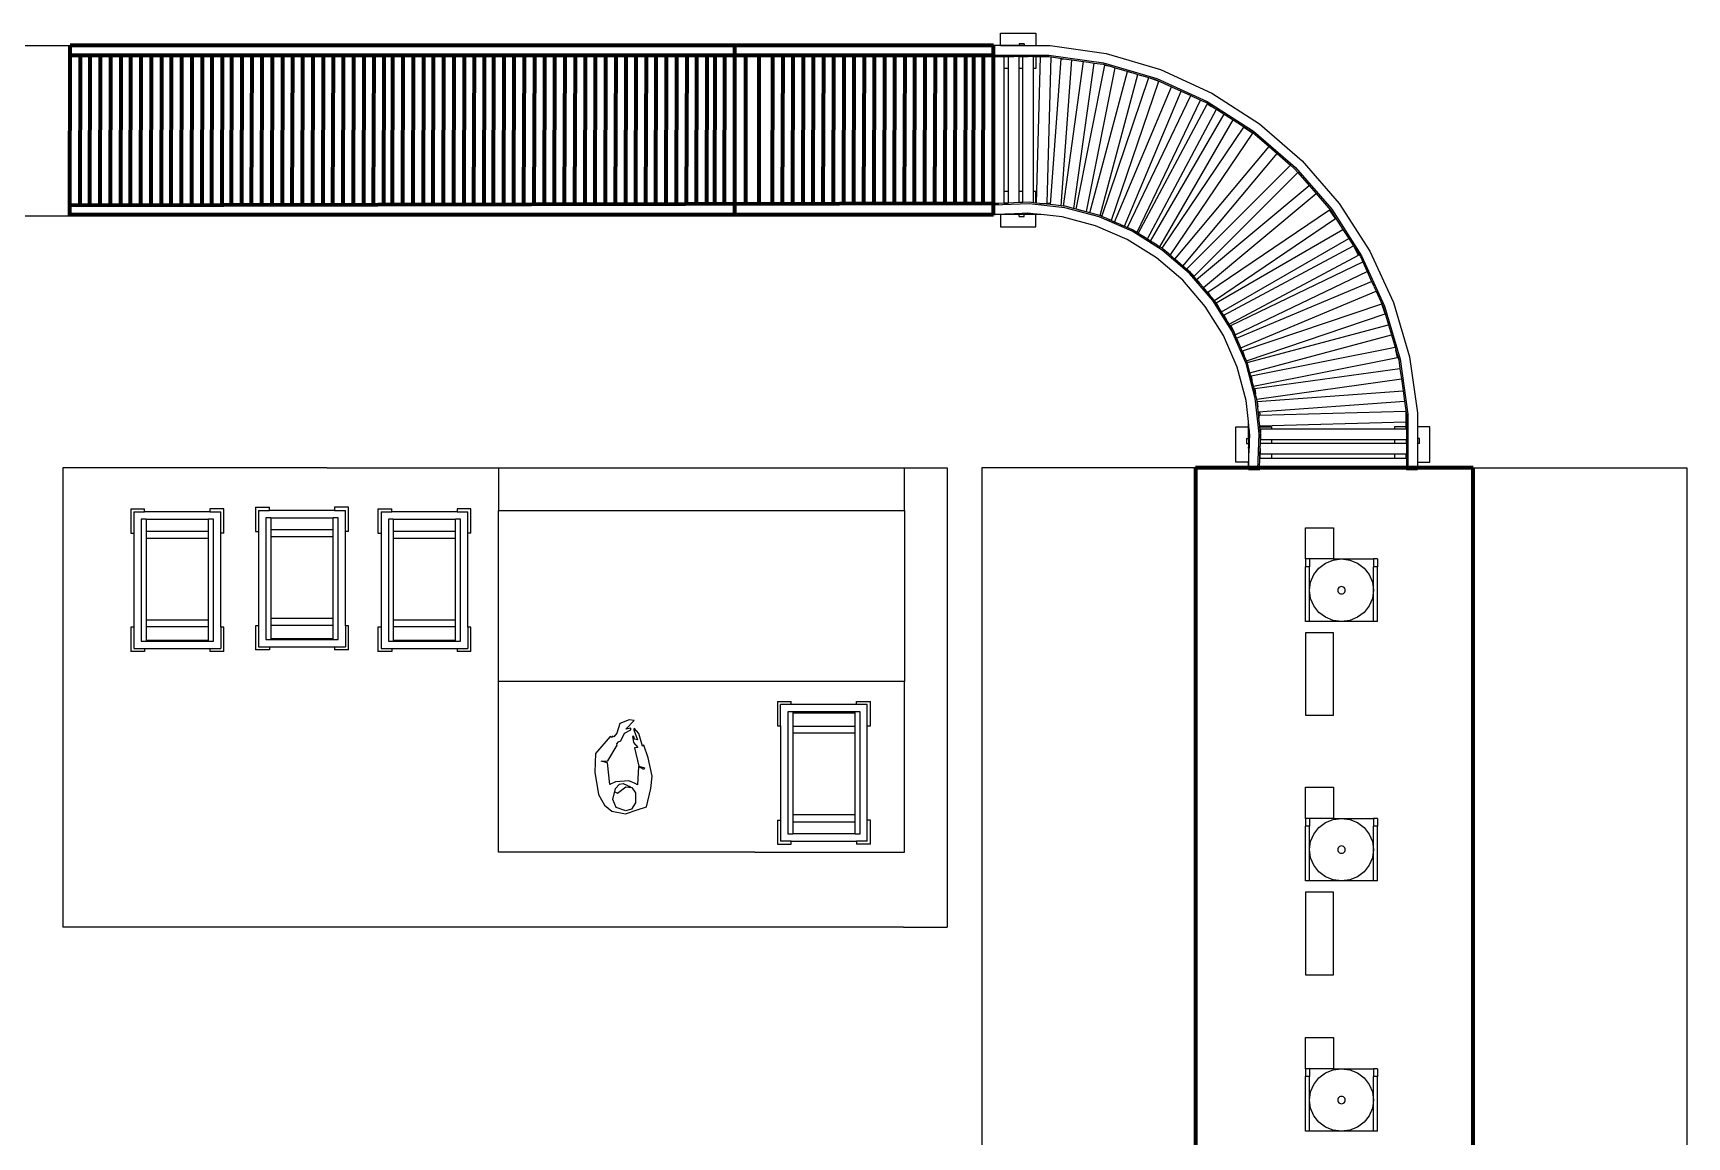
# Model space of a CAD drawing. Header units: millimetres. Extents: x 3026 to 17072, y 6117 to 23051.
# Drawn here: x 9183 to 16924, y 16891 to 22060 of the extents above; entities that cross this region are included whole.
import ezdxf

# ---------------------------------------------------------------- set-up
doc = ezdxf.new("R2010")
doc.units = ezdxf.units.MM
doc.header["$LTSCALE"] = 50
for name, color, linetype in [('Edges', 7, 'Continuous'), ('freecads.com', 7, 'Continuous'), ('Maquinas', 200, 'Continuous')]:
    doc.layers.add(name, color=color, linetype=linetype)

# ---------------------------------------------------------------- blocks, each defined once
blk = doc.blocks.new('Bakery Trolley pl')
at = {"layer": 'Edges'}
for p, q in [((0.1804, 0.6253), (0.2371, 0.6253)), ((0.1804, 0.6253), (0.1804, 0.526)), ((0.2371, 0.6127), (0.1929, 0.6127)), ((0.1929, 0.526), (0.1929, 0.6127)), ((0.2371, 0.6127), (0.2371, 0.6253)), ((0.5048, 0.6127), (0.2371, 0.6127)), ((0.5048, 0.6127), (0.5048, 0.6253)), ((0.5048, 0.6253), (0.5615, 0.6253)), ((0.5489, 0.6127), (0.5048, 0.6127)), ((0.5489, 0.526), (0.5489, 0.6127)), ((0.5615, 0.526), (0.5615, 0.6253)), ((0.2229, 0.5827), (0.2229, 0.0827)), ((0.2429, 0.5827), (0.2229, 0.5827)), ((0.2429, 0.5827), (0.2429, 0.5798)), ((0.4989, 0.5827), (0.2429, 0.5827)), ((0.2429, 0.5798), (0.4989, 0.5798)), ((0.2429, 0.5798), (0.2429, 0.5245)), ((0.5189, 0.5827), (0.4989, 0.5827)), ((0.4989, 0.5798), (0.4989, 0.5827)), ((0.4989, 0.5245), (0.4989, 0.5798)), ((0.5189, 0.0827), (0.5189, 0.5827)), ((0.1804, 0.526), (0.1929, 0.526)), ((0.1929, 0.526), (0.1929, 0.1394)), ((0.2429, 0.5245), (0.4989, 0.5245)), ((0.2429, 0.5245), (0.2429, 0.4967)), ((0.2429, 0.4967), (0.4989, 0.4967)), ((0.2429, 0.4967), (0.2429, 0.1615)), ((0.4989, 0.4967), (0.4989, 0.5245)), ((0.4989, 0.1615), (0.4989, 0.4967)), ((0.5489, 0.526), (0.5615, 0.526)), ((0.5489, 0.1394), (0.5489, 0.526)), ((0.1804, 0.1394), (0.1929, 0.1394)), ((0.1804, 0.1394), (0.1804, 0.0402)), ((0.1929, 0.1394), (0.1929, 0.0527)), ((0.2429, 0.1615), (0.4989, 0.1615)), ((0.2429, 0.1615), (0.2429, 0.1325)), ((0.4989, 0.1325), (0.4989, 0.1615)), ((0.5615, 0.1394), (0.5489, 0.1394)), ((0.5489, 0.0527), (0.5489, 0.1394)), ((0.5615, 0.0402), (0.5615, 0.1394)), ((0.2229, 0.0827), (0.2429, 0.0827)), ((0.2429, 0.1325), (0.4989, 0.1325)), ((0.2429, 0.1325), (0.2429, 0.0827)), ((0.4989, 0.0827), (0.2429, 0.0827)), ((0.4989, 0.0827), (0.4989, 0.1325)), ((0.4989, 0.0827), (0.5189, 0.0827)), ((0.1804, 0.0402), (0.2371, 0.0402)), ((0.2371, 0.0527), (0.1929, 0.0527)), ((0.2371, 0.0402), (0.2371, 0.0527)), ((0.2371, 0.0527), (0.5048, 0.0527)), ((0.5048, 0.0527), (0.5048, 0.0402)), ((0.5489, 0.0527), (0.5048, 0.0527)), ((0.5615, 0.0402), (0.5048, 0.0402))]:
    blk.add_line(p, q, dxfattribs=at)

msp = doc.modelspace()

# ---------------------------------------------------------------- linework, layer by layer
at = {"color": 6}
for p, q in [((8755, 22002.1), (9356.9, 22002.1)), ((9355, 21202.1), (8755, 21202.1))]:
    msp.add_line(p, q, dxfattribs=at)
for p, q in [((13711.4, 22002.1), (13678.2, 22002.1)), ((13678.2, 22002.1), (13678.2, 21956.6)), ((13711.4, 22060.1), (13877.3, 22060.1)), ((13711.4, 22002.1), (13711.4, 22060.1)), ((13711.4, 22002.1), (13943.1, 22001.8)), ((13799, 22002.1), (13711.4, 22002.1)), ((13777.8, 22002.1), (13778.1, 22002.1)), ((13778.1, 22002.1), (13778.9, 22002.1)), ((13778.9, 22002.1), (13780.2, 22002.1)), ((13780.2, 22002.1), (13781.9, 22002.1)), ((13799, 22010.4), (13799, 22002.1)), ((13822.2, 22010.4), (13799, 22010.4)), ((13822.2, 22002.1), (13799, 22002.1)), ((13822.2, 22010.4), (13822.2, 22002.1)), ((13822.2, 22002.1), (13877.3, 22002.1)), ((13840, 22002.1), (13841.7, 22002.1)), ((13841.7, 22002.1), (13843, 22002.1)), ((13843, 22002.1), (13843.8, 22002.1)), ((13843.8, 22002.1), (13844, 22002.1)), ((13877.3, 22060.1), (13877.3, 22002.1)), ((13877.3, 22002.1), (13943.6, 22002.1)), ((13943.1, 22001.8), (13943.6, 22001.7)), ((13943.6, 22001.7), (13943.6, 22002.1)), ((13943.6, 22001.7), (14205.3, 21963.8)), ((13678.2, 21956.6), (13937.3, 21957)), ((13678.2, 21956.6), (13678.2, 21949.8)), ((13678.2, 21949.8), (13678.2, 21948.2)), ((13678.2, 21949.8), (13679.1, 21949.8)), ((13679.1, 21948.2), (13678.2, 21948.2)), ((13679.1, 21949.8), (13728.9, 21949.9)), ((13679.1, 21948.2), (13679.1, 21949.8)), ((13679.1, 21264.1), (13679.1, 21948.2)), ((13728.9, 21948.2), (13728.9, 21949.9)), ((13728.9, 21949.9), (13749.2, 21949.9)), ((13749.2, 21948.2), (13728.9, 21948.2)), ((13728.9, 21894.3), (13728.9, 21948.2)), ((13749.2, 21949.9), (13774.1, 21950)), ((13749.2, 21948.2), (13749.2, 21949.9)), ((13749.2, 21894.3), (13749.2, 21948.2)), ((13799, 21950), (13774.1, 21950)), ((13799, 21948.2), (13799, 21950)), ((13799, 21950), (13810.9, 21950)), ((13810.9, 21948.2), (13799, 21948.2)), ((13799, 21894.3), (13799, 21948.2)), ((13810.9, 21950), (13810.9, 21948.2)), ((13810.9, 21950), (13815.7, 21950)), ((13815.7, 21948.2), (13810.9, 21948.2)), ((13815.7, 21950), (13840.5, 21950.1)), ((13815.7, 21948.2), (13815.7, 21950)), ((13815.7, 21894.3), (13815.7, 21948.2)), ((13865.4, 21950.1), (13840.5, 21950.1)), ((13865.4, 21950.1), (13899.1, 21950.2)), ((13865.4, 21948.2), (13865.4, 21950.1)), ((13877.3, 21948.2), (13865.4, 21948.2)), ((13865.4, 21894.3), (13865.4, 21948.2)), ((13877.3, 21948.2), (13877.3, 21894.3)), ((13899, 21948.2), (13877.3, 21948.2)), ((13879.9, 21264.1), (13899, 21948.2)), ((13899, 21948.2), (13899.1, 21950.2)), ((13899.1, 21950.2), (13924, 21950.2)), ((13924, 21950.2), (13936.4, 21950.2)), ((13939.6, 21949.8), (13924, 21950.2)), ((13929.7, 21264.1), (13948.8, 21948.4)), ((13936.4, 21950.2), (13939.6, 21949.8)), ((13937.3, 21957), (14193.7, 21920.4)), ((13939.6, 21949.8), (13948.8, 21948.4)), ((13944.9, 21256.7), (13995.1, 21940.1)), ((13948.8, 21948.4), (14019.9, 21938.3)), ((13994.4, 21251.2), (14044.6, 21934.8)), ((13995.1, 21940.1), (14019.9, 21938.3)), ((14005.8, 21249.9), (14099.8, 21926.8)), ((14019.9, 21938.3), (14044.6, 21934.8)), ((14044.6, 21934.8), (14099.8, 21926.8)), ((14054.4, 21238.3), (14149, 21919.9)), ((14064.8, 21235.3), (14199.5, 21909.3)), ((14099.8, 21926.8), (14124.4, 21923.4)), ((14124.4, 21923.4), (14149, 21919.9)), ((14149, 21919.9), (14191.9, 21913.8)), ((14191.9, 21913.8), (14223.9, 21904.5)), ((14193.7, 21920.4), (14442.3, 21847.6)), ((14199.5, 21909.3), (14223.9, 21904.5)), ((14205.3, 21963.8), (14459.4, 21889)), ((13749.2, 21894.3), (13728.9, 21894.3)), ((13728.9, 21318), (13728.9, 21894.3)), ((13749.2, 21318), (13749.2, 21894.3)), ((13815.7, 21894.3), (13799, 21894.3)), ((13799, 21318), (13799, 21894.3)), ((13815.7, 21318), (13815.7, 21894.3)), ((13877.3, 21894.3), (13865.4, 21894.3)), ((13865.4, 21318), (13865.4, 21894.3)), ((14113.4, 21224.6), (14247.8, 21897.4)), ((14129, 21218.1), (14306.3, 21879.7)), ((14177, 21205.1), (14354.2, 21866.3)), ((14184.7, 21201.7), (14404.7, 21851.5)), ((14223.9, 21904.5), (14247.8, 21897.4)), ((14231.1, 21183.7), (14451.8, 21835.6)), ((14247.8, 21897.4), (14330.3, 21873.3)), ((14306.3, 21879.7), (14330.3, 21873.3)), ((14330.3, 21873.3), (14354.2, 21866.3)), ((14354.2, 21866.3), (14404.7, 21851.5)), ((14405.5, 21851.3), (14404.7, 21851.5)), ((14405.5, 21851.3), (14439.7, 21841.3)), ((14405.5, 21851.3), (14451.8, 21835.6)), ((14439.7, 21841.3), (14511.3, 21808.7)), ((14442.3, 21847.6), (14678, 21740.1)), ((14459.4, 21889), (14700.2, 21778.8)), ((14245.1, 21175.4), (14511.3, 21808.7)), ((14290.8, 21155.7), (14556.6, 21788)), ((14305.6, 21149.9), (14602.6, 21767)), ((14511.3, 21808.7), (14556.6, 21788)), ((14556.6, 21788), (14602.6, 21767)), ((14602.6, 21767), (14647.9, 21746.4)), ((14700.2, 21778.8), (14923, 21635.5)), ((14350.4, 21128.3), (14647.9, 21746.4)), ((14355.9, 21122.1), (14679.1, 21727.3)), ((14398.8, 21096.7), (14722.7, 21703.3)), ((14413.8, 21085.7), (14757.3, 21680.6)), ((14647.9, 21746.4), (14674.6, 21734.2)), ((14674.6, 21734.2), (14716.5, 21707.3)), ((14678, 21740.1), (14895.9, 21600.2)), ((14679.1, 21727.3), (14716.5, 21707.3)), ((14716.5, 21707.3), (14722.7, 21703.3)), ((14722.7, 21703.3), (14765.7, 21675.7)), ((14757.3, 21680.6), (14765.7, 21675.7)), ((14765.7, 21675.7), (14799.4, 21654)), ((14456.2, 21059.6), (14799.4, 21654)), ((14467.1, 21052.2), (14850.8, 21619)), ((14799.4, 21654), (14891.8, 21594.8)), ((14850.8, 21619), (14892, 21591.1)), ((14895.9, 21600.2), (15091.7, 21430.6)), ((14923, 21635.5), (15123.2, 21462.1)), ((14506.1, 21021.1), (14892, 21591.1)), ((14527.5, 21001.5), (14968.2, 21528.5)), ((14891.8, 21594.8), (14968.2, 21528.5)), ((14968.2, 21528.5), (15005.8, 21496)), ((14565.3, 20969), (15005.8, 21496)), ((14582.6, 20956.6), (15068, 21442.1)), ((15005.8, 21496), (15068, 21442.1)), ((15068, 21442.1), (15086.2, 21426.4)), ((15123.2, 21462.1), (15296.7, 21261.9)), ((14617.7, 20921.4), (15103.2, 21406.9)), ((15086.2, 21426.4), (15086.9, 21425.7)), ((15086.2, 21426.4), (15087.5, 21425)), ((15086.2, 21426.4), (15087.5, 21425)), ((15086.9, 21425.7), (15087.5, 21425)), ((15087.5, 21425), (15103.2, 21406.9)), ((15091.7, 21430.6), (15261.3, 21234.8)), ((15103.2, 21406.9), (15155.6, 21346.4)), ((13749.2, 21318), (13728.9, 21318)), ((13728.9, 21264.1), (13728.9, 21318)), ((13749.2, 21264.2), (13749.2, 21318)), ((13815.7, 21318), (13799, 21318)), ((13799, 21266), (13799, 21318)), ((13815.7, 21266.7), (13815.7, 21318)), ((13877.3, 21318), (13865.4, 21318)), ((13865.4, 21265.7), (13865.4, 21318)), ((13877.3, 21264.3), (13877.3, 21318)), ((14629, 20906), (15155.6, 21346.4)), ((14661.2, 20868.1), (15188.2, 21308.8)), ((15155.6, 21346.4), (15188.2, 21308.8)), ((15188.2, 21308.8), (15255.9, 21230.6)), ((13679.1, 21264.1), (13678.2, 21264.1)), ((13678.2, 21261.5), (13678.2, 21264.1)), ((13704, 21262.5), (13678.2, 21261.5)), ((13678.2, 21261.5), (13678.2, 21254.7)), ((13845.5, 21261.1), (13678.2, 21254.7)), ((13678.2, 21254.7), (13678.2, 21210.2)), ((13682.4, 21210.3), (13678.2, 21210.2)), ((13682.4, 21210.2), (13678.2, 21210.2)), ((13678.2, 21210.2), (13682.4, 21210.2)), ((13678.2, 21210.2), (13682.4, 21210.2)), ((13679.1, 21262.5), (13679.1, 21264.1)), ((13679.1, 21262.5), (13704, 21262.5)), ((13686.6, 21210.5), (13682.4, 21210.3)), ((13682.4, 21210.3), (13682.4, 21210.2)), ((13682.4, 21210.3), (13686.6, 21210.3)), ((13682.4, 21210.2), (13686.6, 21210.2)), ((13777.1, 21214.3), (13686.6, 21210.5)), ((13686.6, 21210.5), (13686.6, 21210.3)), ((13686.6, 21210.3), (13686.6, 21210.2)), ((13711.4, 21210.2), (13686.6, 21210.2)), ((13728.9, 21263.4), (13704, 21262.5)), ((13711.4, 21210.2), (13711.4, 21152.1)), ((13799, 21210.2), (13711.4, 21210.2)), ((13728.9, 21264.1), (13746.8, 21264.1)), ((13728.9, 21263.4), (13728.9, 21264.1)), ((13746.8, 21264.1), (13728.9, 21263.4)), ((13749.2, 21264.2), (13746.8, 21264.1)), ((13799, 21266), (13749.2, 21264.2)), ((13799, 21210.2), (13765.3, 21210.2)), ((13810.9, 21215.7), (13777.1, 21214.3)), ((13810.9, 21214.3), (13777.1, 21214.3)), ((13778, 21210.2), (13777.8, 21210.2)), ((13778.8, 21210.2), (13778, 21210.2)), ((13780.1, 21210.2), (13778.8, 21210.2)), ((13781.8, 21210.2), (13780.1, 21210.2)), ((13783.8, 21210.2), (13781.8, 21210.2)), ((13786.4, 21210.2), (13781.9, 21210.2)), ((13785.9, 21210.2), (13783.8, 21210.2)), ((13788, 21210.2), (13785.9, 21210.2)), ((13791, 21210.2), (13786.4, 21210.2)), ((13790, 21210.2), (13788, 21210.2)), ((13793.1, 21210.2), (13790, 21210.2)), ((13795.8, 21210.2), (13791, 21210.2)), ((13796.3, 21210.2), (13793.1, 21210.2)), ((13800.8, 21210.2), (13795.8, 21210.2)), ((13799.8, 21210.2), (13796.3, 21210.2)), ((13815.7, 21266.7), (13799, 21266)), ((13799, 21201.9), (13799, 21210.2)), ((13822.2, 21210.2), (13799, 21210.2)), ((13803.4, 21210.2), (13799.8, 21210.2)), ((13805.8, 21210.2), (13800.8, 21210.2)), ((13807, 21210.2), (13803.4, 21210.2)), ((13810.9, 21210.2), (13805.8, 21210.2)), ((13810.7, 21210.2), (13807, 21210.2)), ((13814.5, 21210.2), (13810.7, 21210.2)), ((13839.6, 21216.9), (13810.9, 21215.7)), ((13810.9, 21214.3), (13810.9, 21215.7)), ((13863.7, 21214.3), (13810.9, 21214.3)), ((13816, 21210.2), (13810.9, 21210.2)), ((13818.1, 21210.2), (13814.5, 21210.2)), ((13846.4, 21267.8), (13815.7, 21266.7)), ((13821.1, 21210.2), (13816, 21210.2)), ((13821.7, 21210.2), (13818.1, 21210.2)), ((13826, 21210.2), (13821.1, 21210.2)), ((13825.2, 21210.2), (13821.7, 21210.2)), ((13822.2, 21201.9), (13822.2, 21210.2)), ((13877.3, 21210.2), (13822.2, 21210.2)), ((13856.5, 21210.2), (13822.2, 21210.2)), ((13828.4, 21210.2), (13825.2, 21210.2)), ((13830.9, 21210.2), (13826, 21210.2)), ((13831.5, 21210.2), (13828.4, 21210.2)), ((13835.5, 21210.2), (13830.9, 21210.2)), ((13833.5, 21210.2), (13831.5, 21210.2)), ((13835.6, 21210.2), (13833.5, 21210.2)), ((13840, 21210.2), (13835.5, 21210.2)), ((13837.8, 21210.2), (13835.6, 21210.2)), ((13839.8, 21210.2), (13837.8, 21210.2)), ((13863.7, 21214.3), (13839.6, 21216.9)), ((13841.5, 21210.2), (13839.8, 21210.2)), ((13842.8, 21210.2), (13841.5, 21210.2)), ((13843.7, 21210.2), (13842.8, 21210.2)), ((13844, 21210.2), (13843.7, 21210.2)), ((14011.8, 21242.5), (13845.5, 21261.1)), ((13865.4, 21265.7), (13846.4, 21267.8)), ((13901.7, 21210.2), (13863.7, 21214.3)), ((13877.3, 21264.3), (13865.4, 21265.7)), ((13879.6, 21264.1), (13877.3, 21264.3)), ((13877.3, 21152.1), (13877.3, 21210.2)), ((13901.7, 21210.2), (13877.3, 21210.2)), ((13879.6, 21264.1), (13879.9, 21264.1)), ((13879.9, 21264), (13879.6, 21264.1)), ((13879.9, 21264), (13879.9, 21264.1)), ((13893.5, 21262.5), (13879.9, 21264)), ((13943.6, 21256.9), (13893.5, 21262.5)), ((13893.5, 21262.5), (13929.6, 21261.5)), ((14000.2, 21199.4), (13901.7, 21210.2)), ((13929.6, 21261.5), (13929.7, 21264.1)), ((13929.7, 21264.1), (13943.6, 21264.1)), ((13943.6, 21256.9), (13943.6, 21264.1)), ((13944.9, 21256.7), (13943.6, 21256.9)), ((13994.4, 21251.2), (13944.9, 21256.7)), ((14005.8, 21249.9), (13994.4, 21251.2)), ((14013.5, 21249), (14005.8, 21249.9)), ((14173.4, 21199.2), (14011.8, 21242.5)), ((14052.8, 21238.5), (14013.5, 21249)), ((14064.8, 21235.3), (14052.8, 21238.5)), ((14054.4, 21238.3), (14052.8, 21238.5)), ((14078.3, 21231.7), (14064.8, 21235.3)), ((14129, 21218.1), (14078.3, 21231.7)), ((14078.3, 21231.7), (14113.4, 21224.6)), ((14176, 21205.5), (14129, 21218.1)), ((14681.4, 20847.2), (15251.4, 21233.1)), ((15279.2, 21191.9), (15251.4, 21233.1)), ((15251.4, 21233.1), (15279.2, 21191.9)), ((15255.9, 21230.6), (15313.9, 21140.3)), ((15261.3, 21234.8), (15401.3, 21016.8)), ((15296.7, 21261.9), (15440, 21039.1)), ((13711.4, 21152.1), (13877.3, 21152.1)), ((13799, 21201.9), (13822.2, 21201.9)), ((14156.3, 21158.1), (14000.2, 21199.4)), ((14304.5, 21093.8), (14156.3, 21158.1)), ((14326.8, 21132.4), (14173.4, 21199.2)), ((14177, 21205.1), (14176, 21205.5)), ((14184.7, 21201.7), (14177, 21205.1)), ((14208.5, 21191.3), (14184.7, 21201.7)), ((14245.1, 21175.4), (14208.5, 21191.3)), ((14208.5, 21191.3), (14231.1, 21183.7)), ((14272.8, 21163.3), (14245.1, 21175.4)), ((14273.8, 21162.9), (14272.8, 21163.3)), ((14325.9, 21140.1), (14273.8, 21162.9)), ((14273.8, 21162.9), (14290.8, 21155.7)), ((14305.6, 21149.9), (14325.9, 21140.1)), ((14330.2, 21138.2), (14325.9, 21140.1)), ((14468.5, 21043.4), (14326.8, 21132.4)), ((14331.5, 21137.4), (14330.2, 21138.2)), ((14355.9, 21122.1), (14331.5, 21137.4)), ((14331.5, 21137.4), (14350.4, 21128.3)), ((14712.1, 20807.9), (15279.2, 21191.9)), ((14719.9, 20797.3), (15313.9, 21140.3)), ((15313.9, 21140.3), (15340.8, 21098.4)), ((14441.4, 21008), (14304.5, 21093.8)), ((14382.3, 21105.5), (14355.9, 21122.1)), ((14382.5, 21105.4), (14382.3, 21105.5)), ((14413.8, 21085.7), (14382.5, 21105.4)), ((14382.5, 21105.4), (14398.8, 21096.7)), ((14444.9, 21066.2), (14413.8, 21085.7)), ((14445.5, 21065.8), (14444.9, 21066.2)), ((14467.1, 21052.2), (14445.5, 21065.8)), ((14445.5, 21065.8), (14456.2, 21059.6)), ((14745.6, 20754.7), (15340.8, 21098.4)), ((14757, 20739.8), (15363.2, 21063.5)), ((15340.8, 21098.4), (15363.2, 21063.5)), ((15363.2, 21063.5), (15370.2, 21052.6)), ((14563.9, 20902.7), (14441.4, 21008)), ((14472.6, 21048.7), (14467.1, 21052.2)), ((14595.4, 20934.2), (14468.5, 21043.4)), ((14499.5, 21025.7), (14472.6, 21048.7)), ((14527.5, 21001.5), (14499.5, 21025.7)), ((14499.5, 21025.7), (14506.1, 21021.1)), ((14565.3, 20969), (14527.5, 21001.5)), ((14782, 20696.8), (15387.5, 21020.1)), ((14788.6, 20691.5), (15406.6, 20988.9)), ((15370.2, 21052.6), (15395.4, 21013.4)), ((15387.5, 21020.1), (15370.2, 21052.6)), ((15370.2, 21052.6), (15387.5, 21020.1)), ((15395.4, 21013.4), (15406.6, 20988.9)), ((15401.3, 21016.8), (15508.7, 20781.2)), ((15406.6, 20988.9), (15427.2, 20943.6)), ((15440, 21039.1), (15550.1, 20798.2)), ((14669.2, 20780.3), (14563.9, 20902.7)), ((14600.1, 20939), (14565.3, 20969)), ((14582.6, 20956.6), (14600.1, 20939)), ((14704.5, 20807.4), (14595.4, 20934.2)), ((14600.2, 20939), (14600.1, 20939)), ((14644.8, 20887.1), (14600.2, 20939)), ((14600.2, 20939), (14600.2, 20939)), ((14600.2, 20939), (14617.7, 20921.4)), ((14629, 20906), (14644.8, 20887.1)), ((14810.2, 20646.6), (15427.2, 20943.6)), ((15427.2, 20943.6), (15448.2, 20897.6)), ((14661.2, 20868.1), (14644.8, 20887.1)), ((14689.7, 20834.9), (14661.2, 20868.1)), ((14681.4, 20847.2), (14689.7, 20834.9)), ((14709.9, 20811.5), (14689.7, 20834.9)), ((14816, 20631.9), (15448.2, 20897.6)), ((14835.6, 20586.1), (15468.8, 20852.3)), ((15448.2, 20897.6), (15458, 20876.1)), ((15459, 20873.8), (15468.8, 20852.3)), ((15459.6, 20876.8), (15460.6, 20874.5)), ((15468.8, 20852.3), (15495.9, 20792.8)), ((14754.9, 20643.4), (14669.2, 20780.3)), ((14793.5, 20665.7), (14704.5, 20807.4)), ((14712.1, 20807.9), (14709.9, 20811.5)), ((14732.3, 20775.8), (14712.1, 20807.9)), ((14719.9, 20797.3), (14732.3, 20775.8)), ((14745.6, 20754.7), (14732.3, 20775.8)), ((14768.7, 20717.9), (14745.6, 20754.7)), ((14843.9, 20572.2), (15495.9, 20792.8)), ((14861.9, 20525.7), (15511.8, 20745.7)), ((15495.9, 20792.8), (15502.4, 20778.5)), ((15511.8, 20745.7), (15495.9, 20792.8)), ((15495.9, 20792.8), (15511.8, 20745.7)), ((15502.4, 20778.5), (15527.1, 20694.4)), ((15508.7, 20781.2), (15581.5, 20532.6)), ((15550.1, 20798.2), (15624.9, 20544.1)), ((14757, 20739.8), (14768.7, 20717.9)), ((14782, 20696.8), (14768.7, 20717.9)), ((14799.4, 20669.1), (14782, 20696.8)), ((14788.6, 20691.5), (14799.4, 20669.1)), ((14799.4, 20669), (14799.4, 20669.1)), ((14825.6, 20608.9), (14799.4, 20669)), ((14799.4, 20669), (14810.2, 20646.6)), ((14866, 20517.3), (15527.1, 20694.4)), ((15527.1, 20694.4), (15541, 20646.6)), ((14819.2, 20495.2), (14754.9, 20643.4)), ((14860.4, 20512.3), (14793.5, 20665.7)), ((14816, 20631.9), (14825.6, 20608.9)), ((14826, 20608), (14825.6, 20608.9)), ((14835.6, 20586.1), (14826, 20608)), ((14878.9, 20469.2), (15541, 20646.6)), ((15541, 20646.6), (15557.9, 20589.1)), ((14851.9, 20548.6), (14835.6, 20586.1)), ((14843.9, 20572.2), (14851.9, 20548.6)), ((14861.9, 20525.7), (14851.9, 20548.6)), ((14903.6, 20350.6), (14860.4, 20512.3)), ((14866.6, 20514.9), (14861.9, 20525.7)), ((14866.6, 20514.9), (14866, 20517.3)), ((14866.6, 20514.9), (14866.6, 20514.9)), ((14878.9, 20469.2), (14866.6, 20514.9)), ((14884.2, 20454.4), (15557.9, 20589.1)), ((14895.8, 20406), (15568.8, 20540.5)), ((15557.9, 20589.1), (15561.8, 20575.5)), ((15561.8, 20575.5), (15574.9, 20530.8)), ((15568.8, 20540.5), (15561.8, 20575.5)), ((15561.8, 20575.5), (15568.8, 20540.5)), ((15574.9, 20530.8), (15580.8, 20489.7)), ((15581.5, 20532.6), (15618.1, 20276.1)), ((15624.9, 20544.1), (15662.8, 20282.5)), ((14860.6, 20339.1), (14819.2, 20495.2)), ((14888.1, 20434.6), (14878.9, 20469.2)), ((14884.2, 20454.4), (14888.1, 20434.6)), ((14901.8, 20395.5), (15580.8, 20489.7)), ((14910.8, 20346.5), (15587.8, 20440.5)), ((15580.8, 20489.7), (15587.8, 20440.5)), ((15587.8, 20440.5), (15595.6, 20385.5)), ((14895.8, 20406), (14888.1, 20434.6)), ((14905.2, 20370.9), (14895.8, 20406)), ((14901.8, 20395.5), (14905.2, 20370.9)), ((14910.1, 20352.4), (14905.2, 20370.9)), ((14913, 20335.4), (15595.6, 20385.5)), ((15595.6, 20385.5), (15602.7, 20336.2)), ((14871.3, 20240.6), (14860.6, 20339.1)), ((14922.2, 20184.3), (14903.6, 20350.6)), ((14910.8, 20346.5), (14910.1, 20352.4)), ((14914.8, 20310.7), (14910.8, 20346.5)), ((14913, 20335.4), (14914.8, 20310.7)), ((14917.6, 20285.9), (14914.8, 20310.7)), ((14917.6, 20285.9), (15602.7, 20336.2)), ((14918, 20282.5), (14917.6, 20285.9)), ((14918, 20282.5), (14925.2, 20282.5)), ((14920.9, 20257.1), (14918, 20282.5)), ((14925.2, 20270.8), (15608.5, 20289.9)), ((14925.2, 20282.5), (14925.2, 20270.8)), ((15602.7, 20336.2), (15610.3, 20282.5)), ((15608.5, 20289.9), (15609.3, 20260.8)), ((15608.5, 20289.9), (15609.9, 20240.2)), ((15610.3, 20282.5), (15609.3, 20282.5)), ((15609.3, 20260.8), (15609.3, 20282.5)), ((15610.3, 20282.5), (15611.4, 20275.2)), ((15662.8, 20282.5), (15663.2, 20282.5)), ((15662.8, 20282.5), (15662.9, 20282)), ((15662.9, 20282), (15663.2, 20050.3)), ((15663.2, 20282.5), (15663.2, 20216.1)), ((14813.3, 20216.1), (14871.3, 20216.1)), ((14813.3, 20050.3), (14813.3, 20216.1)), ((14871.3, 20216.1), (14871.3, 20240.6)), ((14875.5, 20202.5), (14871.3, 20240.6)), ((14871.3, 20161.1), (14871.3, 20216.1)), ((14920.5, 20270.7), (14925.2, 20270.8)), ((14920.5, 20270.7), (14920.9, 20257.1)), ((14924.9, 20221), (14920.9, 20257.1)), ((14924.9, 20221), (14925.2, 20221.1)), ((14925.2, 20218.5), (14924.9, 20221)), ((14925.2, 20221.1), (15609.3, 20240.2)), ((14925.2, 20221.1), (14925.2, 20218.5)), ((14925.5, 20216.1), (14925.2, 20218.5)), ((14925.5, 20216.1), (14979.1, 20216.1)), ((14928.8, 20186.5), (14925.5, 20216.1)), ((14928.8, 20206.5), (14979.1, 20206.5)), ((14928.8, 20206.5), (14928.8, 20186.5)), ((14979.1, 20216.1), (14979.1, 20206.5)), ((14979.1, 20206.5), (15555.4, 20206.5)), ((15609.3, 20216.1), (15555.4, 20216.1)), ((15555.4, 20216.1), (15555.4, 20206.5)), ((15555.4, 20206.5), (15609.3, 20206.5)), ((15609.9, 20240.2), (15609.3, 20260.8)), ((15609.3, 20240.2), (15609.9, 20240.2)), ((15609.3, 20216.1), (15609.3, 20240.2)), ((15609.3, 20206.5), (15609.3, 20216.1)), ((15609.3, 20206.5), (15611.3, 20206.5)), ((15611.3, 20206.5), (15611.2, 20156.7)), ((15611.4, 20275.2), (15611.3, 20206.5)), ((15618.1, 20276.1), (15617.8, 20017.1)), ((15721.3, 20216.1), (15663.2, 20216.1)), ((15663.2, 20216.1), (15663.2, 20161.1)), ((15721.3, 20050.3), (15721.3, 20216.1)), ((14863, 20161.1), (14871.3, 20161.1)), ((14863, 20161.1), (14863, 20137.8)), ((14863, 20137.8), (14871.3, 20137.8)), ((14871.3, 20182.6), (14871.3, 20182.9)), ((14871.3, 20181.8), (14871.3, 20182.6)), ((14871.3, 20180.5), (14871.3, 20181.8)), ((14871.3, 20178.8), (14871.3, 20180.5)), ((14871.3, 20161.1), (14871.3, 20137.8)), ((14871.3, 20137.8), (14871.3, 20050.3)), ((14875.5, 20202.5), (14875.5, 20149.8)), ((14878.1, 20178.5), (14875.5, 20202.5)), ((14875.5, 20149.8), (14875.5, 20116)), ((14875.5, 20149.8), (14876.9, 20149.8)), ((14875.5, 20116), (14876.9, 20149.8)), ((14876.9, 20149.8), (14878.1, 20178.5)), ((14915.8, 20017.1), (14922.2, 20184.3)), ((14926.3, 20115.1), (14927.3, 20140.1)), ((14927.3, 20140.1), (14928.8, 20181.5)), ((14927.3, 20140.1), (14979.1, 20140.1)), ((14929, 20185.2), (14928.8, 20186.5)), ((14928.8, 20181.5), (14929, 20185.2)), ((14928.8, 20181.5), (14928.8, 20156.7)), ((14928.8, 20156.7), (14979.1, 20156.7)), ((14979.1, 20156.7), (14979.1, 20140.1)), ((14979.1, 20156.7), (15555.4, 20156.7)), ((14979.1, 20140.1), (15555.4, 20140.1)), ((15555.4, 20156.7), (15555.4, 20140.1)), ((15555.4, 20156.7), (15609.3, 20156.7)), ((15555.4, 20140.1), (15609.3, 20140.1)), ((15609.3, 20156.7), (15609.3, 20149.8)), ((15609.3, 20156.7), (15611.2, 20156.7)), ((15609.3, 20149.8), (15609.3, 20140.1)), ((15611.2, 20149.8), (15609.3, 20149.8)), ((15609.3, 20140.1), (15611.2, 20140.1)), ((15611.2, 20140.1), (15611.1, 20090.3)), ((15611.2, 20156.7), (15611.2, 20149.8)), ((15611.2, 20149.8), (15611.2, 20140.1)), ((15663.2, 20195.4), (15663.2, 20161.1)), ((15663.2, 20182.9), (15663.2, 20182.6)), ((15663.2, 20182.6), (15663.2, 20181.7)), ((15663.2, 20181.7), (15663.2, 20180.4)), ((15663.2, 20180.4), (15663.2, 20178.6)), ((15663.2, 20178.8), (15663.2, 20174.4)), ((15663.2, 20178.6), (15663.2, 20176.6)), ((15663.2, 20176.6), (15663.2, 20174.5)), ((15663.2, 20174.5), (15663.2, 20172.3)), ((15663.2, 20174.4), (15663.2, 20169.7)), ((15663.2, 20172.3), (15663.2, 20170.3)), ((15663.2, 20170.3), (15663.2, 20167.3)), ((15663.2, 20169.7), (15663.2, 20164.9)), ((15663.2, 20167.3), (15663.2, 20164)), ((15663.2, 20164.9), (15663.2, 20159.9)), ((15663.2, 20164), (15663.2, 20160.6)), ((15671.5, 20161.1), (15663.2, 20161.1)), ((15663.2, 20161.1), (15663.2, 20137.8)), ((15663.2, 20160.6), (15663.2, 20157)), ((15663.2, 20159.9), (15663.2, 20154.9)), ((15663.2, 20157), (15663.2, 20153.3)), ((15663.2, 20154.9), (15663.2, 20149.8)), ((15663.2, 20153.3), (15663.2, 20149.6)), ((15663.2, 20149.8), (15663.2, 20144.7)), ((15663.2, 20149.6), (15663.2, 20145.9)), ((15663.2, 20145.9), (15663.2, 20142.2)), ((15663.2, 20144.7), (15663.2, 20139.7)), ((15663.2, 20142.2), (15663.2, 20138.6)), ((15663.2, 20139.7), (15663.2, 20134.7)), ((15663.2, 20138.6), (15663.2, 20135.2)), ((15671.5, 20137.8), (15663.2, 20137.8)), ((15663.2, 20137.8), (15663.2, 20050.3)), ((15663.2, 20137.8), (15663.2, 20104.2)), ((15663.2, 20135.2), (15663.2, 20131.9)), ((15663.2, 20134.7), (15663.2, 20129.9)), ((15663.2, 20131.9), (15663.2, 20128.9)), ((15663.2, 20129.9), (15663.2, 20125.2)), ((15663.2, 20128.9), (15663.2, 20126.9)), ((15663.2, 20126.9), (15663.2, 20124.8)), ((15671.5, 20137.8), (15671.5, 20161.1)), ((14871.3, 20050.3), (14813.3, 20050.3)), ((14871.3, 20119.1), (14871.3, 20120.8)), ((14871.3, 20117.7), (14871.3, 20119.1)), ((14871.3, 20116.9), (14871.3, 20117.7)), ((14871.3, 20116.6), (14871.3, 20116.9)), ((14871.3, 20050.3), (14871.3, 20025.5)), ((14871.7, 20025.5), (14875.5, 20116)), ((14922.8, 20020.2), (14924.6, 20070)), ((14924.6, 20070), (14925.2, 20085.7)), ((14924.6, 20070), (14925.2, 20070)), ((14925.2, 20085.7), (14926.3, 20115.1)), ((14925.2, 20085.7), (14925.2, 20070)), ((14925.2, 20070), (14979.1, 20070)), ((14926.3, 20115.1), (14926.3, 20090.3)), ((14926.3, 20090.3), (14979.1, 20090.3)), ((14979.1, 20090.3), (14979.1, 20070)), ((14979.1, 20090.3), (15555.4, 20090.3)), ((14979.1, 20070), (15555.4, 20070)), ((15555.4, 20090.3), (15555.4, 20070)), ((15555.4, 20090.3), (15609.3, 20090.3)), ((15555.4, 20070), (15609.3, 20070)), ((15609.3, 20070), (15609.3, 20090.3)), ((15609.3, 20090.3), (15611.1, 20090.3)), ((15609.3, 20070), (15611, 20070)), ((15611.1, 20090.3), (15611, 20070)), ((15611, 20070), (15611, 20042.5)), ((15611, 20070), (15611, 20042.5)), ((15663.2, 20125.2), (15663.2, 20120.8)), ((15663.2, 20124.8), (15663.2, 20122.6)), ((15663.2, 20122.6), (15663.2, 20120.7)), ((15663.2, 20120.7), (15663.2, 20119)), ((15663.2, 20119), (15663.2, 20117.7)), ((15663.2, 20117.7), (15663.2, 20116.9)), ((15663.2, 20116.9), (15663.2, 20116.6)), ((15663.2, 20050.3), (15721.3, 20050.3)), ((15663.2, 20050.3), (15663.2, 20017.1)), ((10558.9, 20024.3), (9322.3, 20024.3)), ((9322.3, 20024.3), (9322.3, 17873.3)), ((10558.9, 20024.3), (12561.4, 20024.3)), ((12561.4, 20024.3), (12761.4, 20024.3)), ((12761.4, 20024.3), (13261.4, 20024.3)), ((13261.4, 20024.3), (13461.4, 20024.3)), ((13461.4, 20024.3), (13461.4, 17873.3)), ((14871.3, 20021.3), (14871.3, 20025.5)), ((14871.3, 20025.5), (14871.5, 20025.5)), ((14871.3, 20017.1), (14871.5, 20021.3)), ((14871.3, 20017.1), (14871.3, 20021.3)), ((14871.3, 20021.3), (14871.5, 20021.3)), ((14871.3, 20017.1), (14915.8, 20017.1)), ((14871.5, 20021.3), (14871.7, 20025.5)), ((14871.5, 20021.3), (14871.5, 20025.5)), ((14871.5, 20025.5), (14871.7, 20025.5)), ((14915.8, 20017.1), (14922.6, 20017.1)), ((14922.6, 20017.1), (14922.8, 20020.2)), ((14922.6, 20017.1), (14925.2, 20017.1)), ((14922.8, 20020.2), (14925.2, 20020.2)), ((14925.2, 20020.2), (15609.3, 20020.2)), ((14925.2, 20017.1), (14925.2, 20020.2)), ((15609.3, 20020.2), (15611, 20020.2)), ((15609.3, 20020.2), (15609.3, 20017.1)), ((15611, 20017.1), (15609.3, 20017.1)), ((15611, 20042.5), (15611, 20020.2)), ((15611, 20020.2), (15611, 20017.1)), ((15611, 20017.1), (15617.8, 20017.1)), ((15617.8, 20017.1), (15663.2, 20017.1)), ((11361.4, 19024.3), (11361.4, 19824.3)), ((11361.4, 19824.3), (12561.4, 19824.3)), ((12561.4, 19824.3), (13261.4, 19824.3)), ((13261.4, 19824.3), (13261.4, 19024.3)), ((12561.4, 19024.3), (11361.4, 19024.3)), ((13261.4, 19024.3), (12561.4, 19024.3)), ((13257, 17873.3), (9322.3, 17873.3)), ((13257, 17873.3), (13461.4, 17873.3))]:
    msp.add_line(p, q)
at = {"color": 3}
for p, q in [((11361.4, 20024.3), (11361.4, 19824.3)), ((13261.4, 19824.3), (13261.4, 20024.3)), ((14623.8, 20025.1), (13623.8, 20025.1)), ((13623.8, 20025.1), (13623.8, 15025.1)), ((15923.8, 20025.1), (16923.8, 20025.1)), ((16923.8, 20025.1), (16923.8, 15025.1)), ((11361.4, 18224.3), (11361.4, 19024.3)), ((13261.4, 18224.3), (13261.4, 19024.3)), ((12561.4, 18224.3), (11361.4, 18224.3)), ((12561.4, 18224.3), (13261.4, 18224.3))]:
    msp.add_line(p, q, dxfattribs=at)
at = {"layer": 'freecads.com'}
for p, q in [((11929.7, 18826.8), (11914.9, 18782.3)), ((11973.4, 18843.7), (11929.7, 18826.8)), ((11958.3, 18801.4), (11996.4, 18841.3)), ((11996.4, 18841.3), (11973.4, 18843.7)), ((11883.7, 18766.7), (11816.1, 18687)), ((11890.6, 18761.5), (11883.7, 18766.7)), ((11895.8, 18768.5), (11890.6, 18761.5)), ((11901, 18765), (11895.8, 18768.5)), ((11914.9, 18782.3), (11901, 18765)), ((11914.9, 18732.1), (11923.6, 18740.7)), ((11916.6, 18725.1), (11914.9, 18732.1)), ((11923.6, 18740.7), (11934, 18745.9)), ((11934, 18745.9), (11951.3, 18782.3)), ((11951.3, 18782.3), (11980.8, 18797.9)), ((11980.8, 18804.8), (11958.3, 18801.4)), ((11980.8, 18797.9), (11980.8, 18804.8)), ((11994.7, 18768.5), (11989.5, 18766.7)), ((11989.5, 18766.7), (11992.9, 18739)), ((11992.9, 18739), (12013.7, 18714.7)), ((11996.4, 18804.8), (11994.7, 18797.9)), ((11994.7, 18797.9), (12012, 18751.1)), ((11998.1, 18754.6), (11994.7, 18768.5)), ((12018.9, 18780.6), (11996.4, 18804.8)), ((12012, 18751.1), (11998.1, 18754.6)), ((12036.3, 18721.7), (12018.9, 18780.6)), ((11816.1, 18687), (11812.6, 18598.6)), ((11873.3, 18652.3), (11916.6, 18725.1)), ((12013.7, 18714.7), (11998.1, 18713)), ((11998.1, 18713), (12018.9, 18628.1)), ((12041.5, 18725.1), (12036.3, 18721.7)), ((12062.3, 18666.2), (12041.5, 18725.1)), ((12081.4, 18581.3), (12062.3, 18666.2)), ((11812.6, 18598.6), (11829.9, 18494.7)), ((11842.1, 18650.6), (11873.3, 18652.3)), ((11871.5, 18643.7), (11842.1, 18650.6)), ((11882.7, 18541.3), (11871.5, 18643.7)), ((12017.2, 18626.4), (12011.6, 18540.5)), ((12041.5, 18612.5), (12017.2, 18626.4)), ((12018.9, 18628.1), (12045, 18619.4)), ((12045, 18619.4), (12041.5, 18612.5)), ((12074.4, 18522.4), (12081.4, 18581.3)), ((11909.3, 18554.2), (11882.7, 18541.3)), ((11897.4, 18472), (11909.9, 18522.1)), ((11906.5, 18506.7), (11918.7, 18501.5)), ((11971.1, 18559), (11909.3, 18554.2)), ((11909.9, 18522.1), (11927.6, 18543.5)), ((11918.7, 18501.5), (11958.3, 18531)), ((11927.6, 18543.5), (11945.3, 18546.4)), ((11945.3, 18546.4), (11979.2, 18531)), ((11958.3, 18531), (11985.7, 18528.1)), ((12001.4, 18546), (11971.1, 18559)), ((11985.7, 18528.1), (12003.3, 18503.3)), ((12011.6, 18540.5), (12001.4, 18546)), ((12003.3, 18503.3), (12003.3, 18456.5)), ((12053.6, 18437.5), (12074.4, 18522.4)), ((11829.9, 18494.7), (11857.7, 18444.4)), ((11857.7, 18444.4), (11892.4, 18416.7)), ((11912.1, 18433.7), (11897.4, 18472)), ((11958.3, 18418.4), (11912.1, 18433.7)), ((11956.5, 18404.5), (12010.3, 18423.6)), ((11984.3, 18426.3), (11958.3, 18418.4)), ((12003.3, 18456.5), (11984.3, 18426.3)), ((12010.3, 18423.6), (12053.6, 18437.5)), ((11892.4, 18416.7), (11956.5, 18404.5))]:
    msp.add_line(p, q, dxfattribs=at)
at = {"layer": 'Maquinas', "lineweight": 100}
for p, q in [((9355, 21202.1), (9356.9, 22002.1)), ((13678.2, 22002.1), (9356.9, 22002.1)), ((12467.8, 21210.1), (12467.8, 22002.1)), ((13678.2, 21210.1), (13678.2, 22002.1)), ((9356.8, 21956.4), (13678.2, 21956.6)), ((9403.1, 21254.9), (9404.9, 21956.3)), ((9449.1, 21255), (9451, 21956.7)), ((9497.2, 21255.2), (9499, 21956.6)), ((9545.3, 21255.3), (9547.2, 21957)), ((9593.4, 21255.4), (9595.3, 21956.9)), ((9639.4, 21255.6), (9641.3, 21957.3)), ((9687.5, 21255.7), (9689.4, 21957.2)), ((9735.7, 21255.9), (9737.6, 21957.6)), ((9783.8, 21256), (9785.6, 21957.5)), ((9829.8, 21256.1), (9831.7, 21957.9)), ((9877.9, 21256.3), (9879.7, 21957.7)), ((9926, 21256.4), (9927.9, 21958.1)), ((9974.1, 21256.6), (9976, 21958)), ((10020.1, 21256.7), (10022, 21958.4)), ((10068.2, 21256.9), (10070.1, 21958.3)), ((10112.2, 21257), (10114.1, 21954.4)), ((10160.3, 21257.1), (10162.1, 21954.3)), ((10206.3, 21257.3), (10208.2, 21954.2)), ((10254.4, 21257.4), (10256.2, 21954.1)), ((10302.6, 21257.6), (10304.4, 21953.9)), ((10350.6, 21257.7), (10352.5, 21953.8)), ((10396.7, 21257.8), (10398.5, 21953.7)), ((10444.7, 21258), (10446.6, 21953.6)), ((10492.9, 21258.1), (10494.8, 21953.4)), ((10541, 21258.3), (10542.8, 21953.3)), ((10587, 21258.4), (10588.9, 21953.2)), ((10635.1, 21258.5), (10636.9, 21953.1)), ((10683.3, 21258.7), (10685.1, 21952.9)), ((10731.3, 21258.8), (10733.2, 21952.8)), ((10777.4, 21259), (10779.2, 21952.7)), ((10825.4, 21259.1), (10827.3, 21952.6)), ((10866, 21259.2), (10867.9, 21952.5)), ((10914.1, 21259.4), (10916, 21952.3)), ((10962.3, 21259.5), (10964.1, 21952.2)), ((11010.4, 21259.7), (11012.2, 21952.1)), ((11056.4, 21259.8), (11058.2, 21952)), ((11104.5, 21259.9), (11106.3, 21951.8)), ((11152.6, 21260.1), (11154.5, 21951.7)), ((11200.7, 21260.2), (11202.6, 21951.6)), ((11246.7, 21260.4), (11248.6, 21951.5)), ((11294.8, 21260.5), (11296.6, 21951.3)), ((11338.8, 21260.6), (11340.6, 21951.2)), ((11386.9, 21260.8), (11388.7, 21951.1)), ((11432.9, 21260.9), (11434.7, 21951)), ((11481, 21261.1), (11482.8, 21950.8)), ((11529.2, 21261.2), (11531, 21950.7)), ((11577.2, 21261.3), (11579.1, 21950.6)), ((11623.3, 21261.5), (11625.1, 21950.5)), ((11671.3, 21261.6), (11673.2, 21950.3)), ((11719.5, 21261.8), (11721.3, 21950.2)), ((11767.6, 21261.9), (11769.4, 21950.1)), ((11813.6, 21262.1), (11815.4, 21950)), ((11861.7, 21262.2), (11863.5, 21949.8)), ((11909.9, 21262.3), (11911.7, 21949.7)), ((11957.9, 21262.5), (11959.8, 21949.6)), ((12004, 21262.6), (12005.8, 21949.5)), ((12052, 21262.8), (12053.9, 21949.3)), ((12097.9, 21262.9), (12099.7, 21949.2)), ((12146, 21263), (12147.8, 21949.1)), ((12194.1, 21263.2), (12196, 21949)), ((12242.2, 21263.3), (12244, 21948.8)), ((12288.2, 21263.5), (12290, 21948.7)), ((12336.3, 21263.6), (12338.1, 21948.6)), ((12373.7, 21263.7), (12375.5, 21948.5)), ((12419.7, 21263.9), (12421.5, 21948.4)), ((12518.7, 21261.6), (12518.6, 21956.6)), ((12582.4, 21261.7), (12582.4, 21956.6)), ((12643.4, 21260.9), (12645.2, 21951)), ((12691.4, 21261.1), (12693.3, 21950.8)), ((12739.6, 21261.2), (12741.4, 21950.7)), ((12787.7, 21261.3), (12789.5, 21950.6)), ((12833.7, 21261.5), (12835.5, 21950.5)), ((12881.8, 21261.6), (12883.6, 21950.3)), ((12930, 21261.8), (12931.8, 21950.2)), ((12978, 21261.9), (12979.9, 21950.1)), ((13024.1, 21262.1), (13025.9, 21950)), ((13072.1, 21262.2), (13074, 21949.8)), ((13120.3, 21262.3), (13122.1, 21949.7)), ((13168.4, 21262.5), (13170.2, 21949.6)), ((13214.4, 21262.6), (13216.2, 21949.5)), ((13262.5, 21262.8), (13264.3, 21949.3)), ((13308.3, 21262.9), (13310.1, 21949.2)), ((13356.4, 21263), (13358.2, 21949.1)), ((13404.6, 21263.2), (13406.4, 21949)), ((13452.7, 21263.3), (13454.5, 21948.8)), ((13498.7, 21263.5), (13500.5, 21948.7)), ((13546.8, 21263.6), (13548.6, 21948.6)), ((13584.2, 21263.7), (13586, 21948.5)), ((13630.2, 21263.9), (13632, 21948.4)), ((9355, 21210.1), (13678.2, 21210.2)), ((9355.1, 21254.7), (13679.1, 21264.1)), ((15923.8, 20025.1), (14623.8, 20025.1)), ((14623.8, 20025.1), (14623.8, 15025.1)), ((15923.8, 15025.1), (15923.8, 20025.1)), ((14623.8, 18209.8), (14623.8, 18209.8))]:
    msp.add_line(p, q, dxfattribs=at)
at = {"layer": 'Maquinas'}
for p, q in [((14623.8, 15025.1), (14623.8, 20025.1)), ((14881.1, 20025.1), (14627.5, 20025.1)), ((15698.4, 20025.1), (15923.8, 20025.1)), ((15920.2, 16155.4), (15920.2, 20025.1)), ((15138, 19597.5), (15138, 19743.9)), ((15138, 19743.9), (15269.5, 19743.9)), ((15269.5, 19743.9), (15269.5, 19597.5)), ((15156.8, 19597.5), (15138, 19597.5)), ((15138, 19597.5), (15138, 19560.9)), ((15269.5, 19597.5), (15156.8, 19597.5)), ((15156.8, 19597.5), (15156.8, 19560.9)), ((15232, 19577.9), (15268.2, 19592.5)), ((15268.2, 19592.5), (15307.1, 19597.5)), ((15269.5, 19597.5), (15307.1, 19597.5)), ((15307.1, 19597.5), (15346, 19592.5)), ((15307.1, 19597.5), (15457.4, 19597.5)), ((15346, 19592.5), (15382.3, 19577.9)), ((15457.4, 19597.5), (15457.4, 19560.9)), ((15476.2, 19597.5), (15457.4, 19597.5)), ((15476.2, 19597.5), (15476.2, 19560.9)), ((15156.8, 19560.9), (15138, 19560.9)), ((15138, 19304.7), (15138, 19560.9)), ((15156.8, 19451.1), (15156.8, 19560.9)), ((15161.9, 19489), (15177, 19524.3)), ((15177, 19524.3), (15200.8, 19554.7)), ((15200.8, 19554.7), (15232, 19577.9)), ((15382.3, 19577.9), (15413.4, 19554.7)), ((15413.4, 19554.7), (15437.3, 19524.3)), ((15437.3, 19524.3), (15452.3, 19489)), ((15476.2, 19560.9), (15457.4, 19560.9)), ((15457.4, 19451.1), (15457.4, 19560.9)), ((15476.2, 19304.7), (15476.2, 19560.9)), ((15156.8, 19451.1), (15161.9, 19489)), ((15161.9, 19413.2), (15156.8, 19451.1)), ((15156.8, 19304.7), (15156.8, 19451.1)), ((15290, 19455.6), (15289.4, 19451.1)), ((15289.4, 19451.1), (15290, 19446.7)), ((15291.7, 19459.8), (15290, 19455.6)), ((15290, 19446.7), (15291.7, 19442.5)), ((15294.6, 19463.4), (15291.7, 19459.8)), ((15291.7, 19442.5), (15294.6, 19438.9)), ((15298.2, 19466.1), (15294.6, 19463.4)), ((15294.6, 19438.9), (15298.2, 19436.1)), ((15302.5, 19467.9), (15298.2, 19466.1)), ((15298.2, 19436.1), (15302.5, 19434.4)), ((15307.1, 19468.4), (15302.5, 19467.9)), ((15302.5, 19434.4), (15307.1, 19433.8)), ((15311.7, 19467.9), (15307.1, 19468.4)), ((15307.1, 19433.8), (15311.7, 19434.4)), ((15316, 19466.1), (15311.7, 19467.9)), ((15311.7, 19434.4), (15316, 19436.1)), ((15319.7, 19463.4), (15316, 19466.1)), ((15316, 19436.1), (15319.7, 19438.9)), ((15322.5, 19459.8), (15319.7, 19463.4)), ((15319.7, 19438.9), (15322.5, 19442.5)), ((15324.3, 19455.6), (15322.5, 19459.8)), ((15322.5, 19442.5), (15324.3, 19446.7)), ((15324.9, 19451.1), (15324.3, 19455.6)), ((15324.3, 19446.7), (15324.9, 19451.1)), ((15452.3, 19489), (15457.4, 19451.1)), ((15457.4, 19451.1), (15452.3, 19413.2)), ((15457.4, 19304.7), (15457.4, 19451.1)), ((15177, 19377.9), (15161.9, 19413.2)), ((15200.8, 19347.6), (15177, 19377.9)), ((15437.3, 19377.9), (15413.4, 19347.6)), ((15452.3, 19413.2), (15437.3, 19377.9)), ((15156.8, 19304.7), (15138, 19304.7)), ((15307.1, 19304.7), (15156.8, 19304.7)), ((15232, 19324.4), (15200.8, 19347.6)), ((15268.2, 19309.7), (15232, 19324.4)), ((15307.1, 19304.7), (15268.2, 19309.7)), ((15346, 19309.7), (15307.1, 19304.7)), ((15457.4, 19304.7), (15307.1, 19304.7)), ((15382.3, 19324.4), (15346, 19309.7)), ((15413.4, 19347.6), (15382.3, 19324.4)), ((15476.2, 19304.7), (15457.4, 19304.7)), ((15269.5, 19252.1), (15138, 19252.1)), ((15138, 19252.1), (15138, 18865.6)), ((15269.5, 18865.6), (15269.5, 19252.1)), ((15138, 18865.6), (15269.5, 18865.6)), ((15138, 18383), (15138, 18529.4)), ((15138, 18529.4), (15269.5, 18529.4)), ((15269.5, 18529.4), (15269.5, 18383)), ((15156.8, 18383), (15138, 18383)), ((15138, 18383), (15138, 18346.4)), ((15156.8, 18346.4), (15138, 18346.4)), ((15138, 18090.2), (15138, 18346.4)), ((15269.5, 18383), (15156.8, 18383)), ((15156.8, 18383), (15156.8, 18346.4)), ((15156.8, 18236.6), (15156.8, 18346.4)), ((15200.8, 18340.1), (15232, 18363.4)), ((15232, 18363.4), (15268.2, 18378)), ((15268.2, 18378), (15307.1, 18383)), ((15269.5, 18383), (15307.1, 18383)), ((15307.1, 18383), (15346, 18378)), ((15307.1, 18383), (15457.4, 18383)), ((15346, 18378), (15382.3, 18363.4)), ((15382.3, 18363.4), (15413.4, 18340.1)), ((15457.4, 18383), (15457.4, 18346.4)), ((15476.2, 18383), (15457.4, 18383)), ((15476.2, 18346.4), (15457.4, 18346.4)), ((15457.4, 18236.6), (15457.4, 18346.4)), ((15476.2, 18383), (15476.2, 18346.4)), ((15476.2, 18090.2), (15476.2, 18346.4)), ((15156.8, 18236.6), (15161.9, 18274.5)), ((15161.9, 18274.5), (15177, 18309.8)), ((15177, 18309.8), (15200.8, 18340.1)), ((15413.4, 18340.1), (15437.3, 18309.8)), ((15437.3, 18309.8), (15452.3, 18274.5)), ((15452.3, 18274.5), (15457.4, 18236.6)), ((15161.9, 18198.7), (15156.8, 18236.6)), ((15156.8, 18090.2), (15156.8, 18236.6)), ((15177, 18163.4), (15161.9, 18198.7)), ((15290, 18241.1), (15289.4, 18236.6)), ((15289.4, 18236.6), (15290, 18232.1)), ((15291.7, 18245.3), (15290, 18241.1)), ((15290, 18232.1), (15291.7, 18228)), ((15294.6, 18248.8), (15291.7, 18245.3)), ((15291.7, 18228), (15294.6, 18224.4)), ((15298.2, 18251.6), (15294.6, 18248.8)), ((15294.6, 18224.4), (15298.2, 18221.6)), ((15302.5, 18253.3), (15298.2, 18251.6)), ((15298.2, 18221.6), (15302.5, 18219.9)), ((15307.1, 18253.9), (15302.5, 18253.3)), ((15302.5, 18219.9), (15307.1, 18219.3)), ((15311.7, 18253.3), (15307.1, 18253.9)), ((15307.1, 18219.3), (15311.7, 18219.9)), ((15316, 18251.6), (15311.7, 18253.3)), ((15311.7, 18219.9), (15316, 18221.6)), ((15319.7, 18248.8), (15316, 18251.6)), ((15316, 18221.6), (15319.7, 18224.4)), ((15322.5, 18245.3), (15319.7, 18248.8)), ((15319.7, 18224.4), (15322.5, 18228)), ((15324.3, 18241.1), (15322.5, 18245.3)), ((15322.5, 18228), (15324.3, 18232.1)), ((15324.9, 18236.6), (15324.3, 18241.1)), ((15324.3, 18232.1), (15324.9, 18236.6)), ((15452.3, 18198.7), (15437.3, 18163.4)), ((15457.4, 18236.6), (15452.3, 18198.7)), ((15457.4, 18090.2), (15457.4, 18236.6)), ((15200.8, 18133.1), (15177, 18163.4)), ((15232, 18109.8), (15200.8, 18133.1)), ((15413.4, 18133.1), (15382.3, 18109.8)), ((15437.3, 18163.4), (15413.4, 18133.1)), ((15156.8, 18090.2), (15138, 18090.2)), ((15269.5, 18037.6), (15138, 18037.6)), ((15138, 18037.6), (15138, 17651)), ((15307.1, 18090.2), (15156.8, 18090.2)), ((15268.2, 18095.2), (15232, 18109.8)), ((15307.1, 18090.2), (15268.2, 18095.2)), ((15269.5, 17651), (15269.5, 18037.6)), ((15346, 18095.2), (15307.1, 18090.2)), ((15457.4, 18090.2), (15307.1, 18090.2)), ((15382.3, 18109.8), (15346, 18095.2)), ((15476.2, 18090.2), (15457.4, 18090.2)), ((15138, 17651), (15269.5, 17651)), ((15138, 17210.5), (15138, 17356.8)), ((15138, 17356.8), (15269.5, 17356.8)), ((15269.5, 17356.8), (15269.5, 17210.5)), ((15156.8, 17210.5), (15138, 17210.5)), ((15138, 17210.5), (15138, 17173.9)), ((15269.5, 17210.5), (15156.8, 17210.5)), ((15156.8, 17210.5), (15156.8, 17173.9)), ((15200.8, 17167.6), (15232, 17190.8)), ((15232, 17190.8), (15268.2, 17205.5)), ((15268.2, 17205.5), (15307.1, 17210.5)), ((15269.5, 17210.5), (15307.1, 17210.5)), ((15307.1, 17210.5), (15346, 17205.5)), ((15307.1, 17210.5), (15457.4, 17210.5)), ((15346, 17205.5), (15382.3, 17190.8)), ((15382.3, 17190.8), (15413.4, 17167.6)), ((15457.4, 17210.5), (15457.4, 17173.9)), ((15476.2, 17210.5), (15457.4, 17210.5)), ((15476.2, 17210.5), (15476.2, 17173.9)), ((15156.8, 17173.9), (15138, 17173.9)), ((15138, 16917.7), (15138, 17173.9)), ((15156.8, 17064.1), (15156.8, 17173.9)), ((15161.9, 17101.9), (15177, 17137.3)), ((15177, 17137.3), (15200.8, 17167.6)), ((15413.4, 17167.6), (15437.3, 17137.3)), ((15437.3, 17137.3), (15452.3, 17101.9)), ((15476.2, 17173.9), (15457.4, 17173.9)), ((15457.4, 17064.1), (15457.4, 17173.9)), ((15476.2, 16917.7), (15476.2, 17173.9)), ((15156.8, 17064.1), (15161.9, 17101.9)), ((15161.9, 17026.2), (15156.8, 17064.1)), ((15156.8, 16917.7), (15156.8, 17064.1)), ((15290, 17068.5), (15289.4, 17064.1)), ((15289.4, 17064.1), (15290, 17059.6)), ((15291.7, 17072.7), (15290, 17068.5)), ((15290, 17059.6), (15291.7, 17055.4)), ((15294.6, 17076.3), (15291.7, 17072.7)), ((15291.7, 17055.4), (15294.6, 17051.8)), ((15298.2, 17079), (15294.6, 17076.3)), ((15294.6, 17051.8), (15298.2, 17049.1)), ((15302.5, 17080.8), (15298.2, 17079)), ((15298.2, 17049.1), (15302.5, 17047.3)), ((15307.1, 17081.4), (15302.5, 17080.8)), ((15302.5, 17047.3), (15307.1, 17046.8)), ((15311.7, 17080.8), (15307.1, 17081.4)), ((15307.1, 17046.8), (15311.7, 17047.3)), ((15316, 17079), (15311.7, 17080.8)), ((15311.7, 17047.3), (15316, 17049.1)), ((15319.7, 17076.3), (15316, 17079)), ((15316, 17049.1), (15319.7, 17051.8)), ((15322.5, 17072.7), (15319.7, 17076.3)), ((15319.7, 17051.8), (15322.5, 17055.4)), ((15324.3, 17068.5), (15322.5, 17072.7)), ((15322.5, 17055.4), (15324.3, 17059.6)), ((15324.9, 17064.1), (15324.3, 17068.5)), ((15324.3, 17059.6), (15324.9, 17064.1)), ((15452.3, 17101.9), (15457.4, 17064.1)), ((15457.4, 17064.1), (15452.3, 17026.2)), ((15457.4, 16917.7), (15457.4, 17064.1)), ((15177, 16990.9), (15161.9, 17026.2)), ((15200.8, 16960.5), (15177, 16990.9)), ((15232, 16937.3), (15200.8, 16960.5)), ((15413.4, 16960.5), (15382.3, 16937.3)), ((15437.3, 16990.9), (15413.4, 16960.5)), ((15452.3, 17026.2), (15437.3, 16990.9)), ((15156.8, 16917.7), (15138, 16917.7)), ((15307.1, 16917.7), (15156.8, 16917.7)), ((15268.2, 16922.7), (15232, 16937.3)), ((15307.1, 16917.7), (15268.2, 16922.7)), ((15346, 16922.7), (15307.1, 16917.7)), ((15457.4, 16917.7), (15307.1, 16917.7)), ((15382.3, 16937.3), (15346, 16922.7)), ((15476.2, 16917.7), (15457.4, 16917.7))]:
    msp.add_line(p, q, dxfattribs=at)
at = {"layer": 'Maquinas', "lineweight": 100}
for centre, radius, start, end in [((14758.2, 20063.3), 1166.3, 263.38567, 263.66551), ((14674.3, 19972.6), 1250.7, 267.68821, 267.9477)]:
    msp.add_arc(centre, radius, start, end, dxfattribs=at)

# ---------------------------------------------------------------- block references
at = {"xscale": 1141.039974711085, "yscale": 1141.039974711085, "zscale": 1141.039974711085}
for p, rotation in [((10281.6, 19878), 180), ((10865.4, 19885.3), 180), ((11438.2, 19878), 180), ((12461.6, 18216.3), 359.9999999999996)]:
    msp.add_blockref('Bakery Trolley pl', p, dxfattribs=dict(at, rotation=rotation))

doc.saveas('drawing.dxf')
